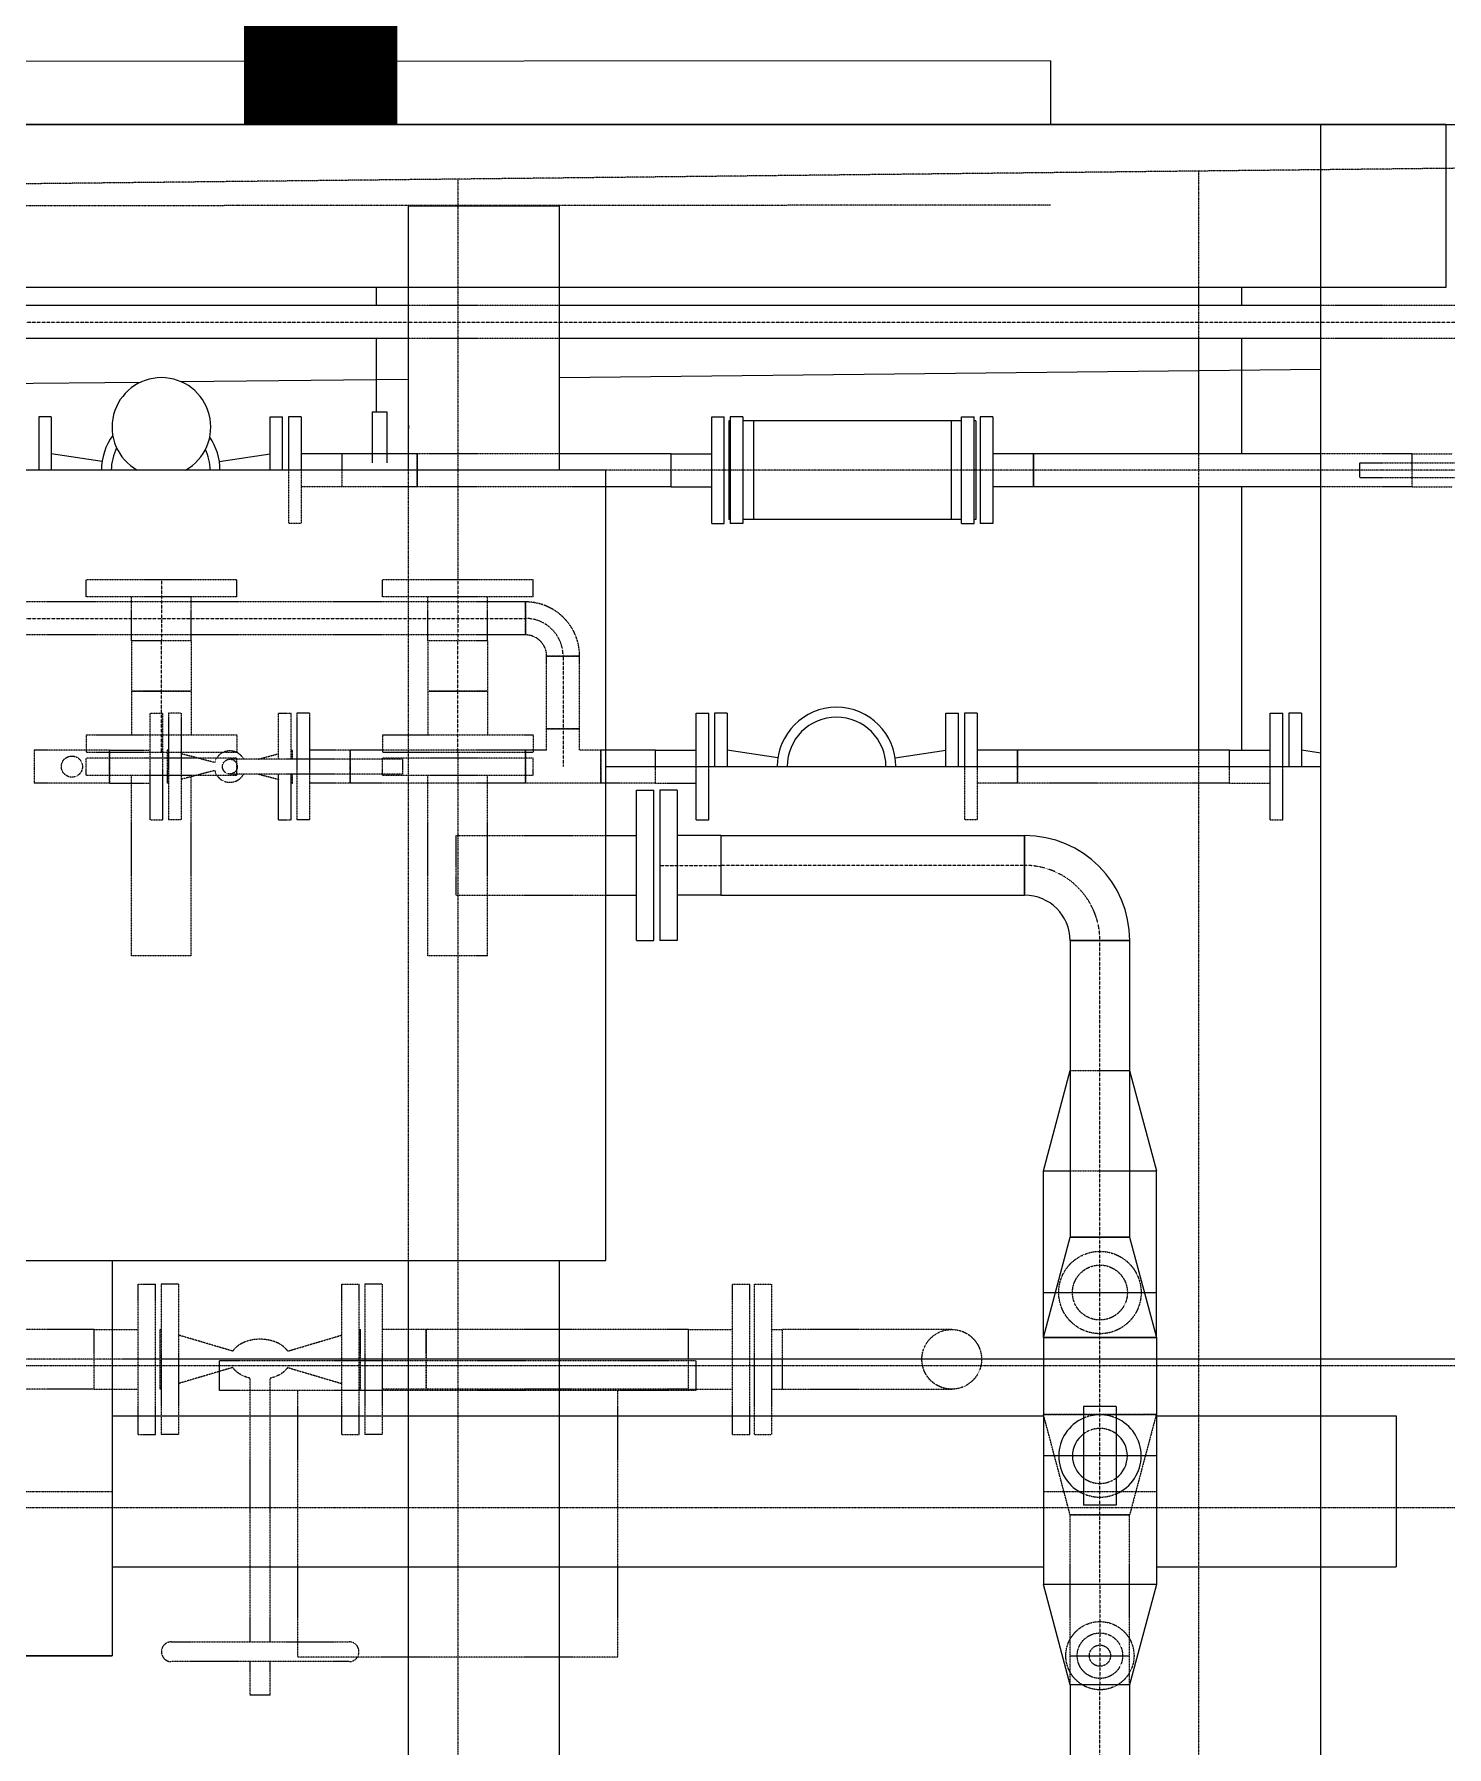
# Model space of a CAD drawing. Header units: millimetres. Extents: x -10011772 to -8149599, y 2847708 to 3434448.
# Drawn here: x -9494882 to -9492022, y 3152819 to 3156286 of the extents above; entities that cross this region are included whole.
import ezdxf

# ---------------------------------------------------------------- set-up
doc = ezdxf.new("R2010")
doc.units = ezdxf.units.MM
for name, pattern in [('DASHDOT2', [0.5, 0.25, -0.125, 0, -0.125]), ('DIVIDE2', [0.625, 0.25, -0.125, 0, -0.125, 0, -0.125]), ('HIDDEN2', [0.1875, 0.125, -0.0625])]:
    doc.linetypes.add(name, pattern=pattern)
doc.layers.add('总平面底图', color=9, linetype='Continuous')
doc.layers.add('电气-接地设计-接地线', color=3, linetype='接地线')
doc.styles.add('EESLTYPE', font='TXT.shx')
doc.linetypes.add('接地线', pattern='A,500,["/",EESLTYPE,S=200,R=0,X=0,Y=-100],-200,60,-200', length=960)

# ---------------------------------------------------------------- blocks, each defined once
blk = doc.blocks.new('总平面底图 爆炸危险区 LOCATION I')
at = {"layer": '总平面底图', "linetype": 'Continuous'}
for p, q in [((228314.7, 114392.1), (226964.8, 114391.2)), ((228314.7, 114392.1), (228314.7, 114327.7)), ((228714.9, 114327.7), (225214.9, 114327.7)), ((228588.4, 114327.7), (228741.3, 114327.7)), ((228588.4, 112557.9), (228588.4, 114327.7)), ((228714.9, 114327.7), (228714.9, 114162.6)), ((227664.9, 113977.7), (227664.9, 114245.2)), ((227664.9, 114245.2), (227817.8, 114245.2)), ((227817.8, 113977.7), (227817.8, 114245.2)), ((228714.9, 114162.6), (225214.9, 114162.6)), ((227632.3, 114162.6), (227632.3, 114144.4)), ((228464.9, 114144.4), (228464.9, 114162.6)), ((228508.6, 114144.4), (228508.6, 114162.6)), ((227664.9, 114144.4), (227153.5, 114144.4)), ((228588.4, 114144.4), (227817.8, 114144.4)), ((227664.9, 114111), (227153.5, 114111)), ((227632.3, 114111), (227632.3, 114036.7)), ((228588.4, 114111), (227817.8, 114111)), ((228464.9, 113994.4), (228464.9, 114111)), ((228508.6, 113994.4), (228508.6, 114111)), ((227393.6, 114066.6), (227141.2, 114063.9)), ((227664.9, 114069.6), (227435.1, 114067.1)), ((228588.4, 114079.6), (227817.8, 114071.2)), ((227290.7, 114031.7), (227290.7, 113977.7)), ((227303.4, 114031.7), (227290.7, 114031.7)), ((227303.4, 114031.7), (227303.4, 113977.7)), ((227524.9, 113977.7), (227524.9, 114031.7)), ((227524.9, 114031.7), (227537.6, 114031.7)), ((227537.6, 113977.7), (227537.6, 114031.7)), ((227543.6, 114031.7), (227543.6, 113977.7)), ((227556.4, 114031.7), (227543.6, 114031.7)), ((227556.4, 114031.7), (227556.4, 113977.7)), ((227628.1, 114036.7), (227643.1, 114036.7)), ((227628.1, 114036.7), (227628.1, 113994.4)), ((227643.1, 114036.7), (227643.1, 113994.4)), ((227972, 113977.7), (227972, 114031.7)), ((227972, 114031.7), (227984.7, 114031.7)), ((227984.7, 113977.7), (227984.7, 114031.7)), ((227990.7, 114031.7), (227990.7, 113977.7)), ((228003.4, 114031.7), (227990.7, 114031.7)), ((228003.4, 114031.7), (228003.4, 113977.7)), ((228224.9, 113977.7), (228224.9, 114031.7)), ((228224.9, 114031.7), (228237.6, 114031.7)), ((228237.6, 113977.7), (228237.6, 114031.7)), ((228243.6, 114031.7), (228243.6, 113977.7)), ((228256.4, 114031.7), (228243.6, 114031.7)), ((228256.4, 114031.7), (228256.4, 113977.7)), ((227989.2, 114027.7), (227989.2, 113977.7)), ((227990.7, 114027.7), (227989.2, 114027.7)), ((228014.2, 114027.7), (228003.4, 114027.7)), ((228014.2, 114027.7), (228014.2, 113977.7)), ((228214.2, 114027.7), (228014.2, 114027.7)), ((228214.2, 114027.7), (228214.2, 113977.7)), ((228224.9, 114027.7), (228214.2, 114027.7)), ((228239.2, 114027.7), (228237.6, 114027.7)), ((228239.2, 114027.7), (228239.2, 113977.7)), ((227354.8, 113986.5), (227303.4, 113994.2)), ((227473.5, 113986.5), (227524.9, 113994.2)), ((227597.5, 113994.4), (227556.4, 113994.4)), ((227597.5, 113994.4), (227597.5, 113977.7)), ((227664.9, 113994.4), (227597.5, 113994.4)), ((227597.5, 113994.4), (227597.5, 113977.7)), ((227930.9, 113994.4), (227817.8, 113994.4)), ((227930.9, 113961), (227930.9, 113994.4)), ((227930.9, 113977.7), (227930.9, 113994.4)), ((227930.9, 113994.4), (227972, 113994.4)), ((228297.5, 113994.4), (228256.4, 113994.4)), ((228297.5, 113961), (228297.5, 113994.4)), ((228588.4, 113994.4), (228297.5, 113994.4)), ((228297.5, 113994.4), (228297.5, 113977.7)), ((227864.9, 113977.7), (226564.9, 113977.7)), ((227864.9, 113977.7), (226564.9, 113977.7)), ((227864.9, 113177.7), (227864.9, 113977.7)), ((227864.9, 113177.7), (227864.9, 113977.7)), ((227930.9, 113961), (227864.9, 113961)), ((227930.9, 113961), (227930.9, 113977.7)), ((227930.9, 113961), (227972, 113961)), ((227972, 113923.7), (227972, 113977.7)), ((227984.7, 113923.7), (227984.7, 113977.7)), ((227989.2, 113977.7), (227989.2, 113927.7)), ((227990.7, 113977.7), (227990.7, 113923.7)), ((228003.4, 113977.7), (228003.4, 113923.7)), ((228014.2, 113977.7), (228014.2, 113927.7)), ((228214.2, 113977.7), (228214.2, 113927.7)), ((228224.9, 113923.7), (228224.9, 113977.7)), ((228237.6, 113923.7), (228237.6, 113977.7)), ((228239.2, 113977.7), (228239.2, 113927.7)), ((228243.6, 113977.7), (228243.6, 113923.7)), ((228256.4, 113977.7), (228256.4, 113923.7)), ((228297.5, 113961), (228256.4, 113961)), ((228297.5, 113977.7), (228297.5, 113961)), ((228588.4, 113961), (228297.5, 113961)), ((228464.9, 113694.4), (228464.9, 113961)), ((228508.6, 113694.4), (228508.6, 113961)), ((227990.7, 113927.7), (227989.2, 113927.7)), ((228014.2, 113927.7), (228003.4, 113927.7)), ((228214.2, 113927.7), (228014.2, 113927.7)), ((228224.9, 113927.7), (228214.2, 113927.7)), ((228239.2, 113927.7), (228237.6, 113927.7)), ((227972, 113923.7), (227984.7, 113923.7)), ((228003.4, 113923.7), (227990.7, 113923.7)), ((228224.9, 113923.7), (228237.6, 113923.7)), ((228256.4, 113923.7), (228243.6, 113923.7)), ((227956.1, 113677.7), (227956.1, 113731.7)), ((227956.1, 113731.7), (227968.9, 113731.7)), ((227968.9, 113677.7), (227968.9, 113731.7)), ((227974.8, 113731.7), (227974.8, 113677.7)), ((227987.6, 113731.7), (227974.8, 113731.7)), ((227987.6, 113731.7), (227987.6, 113677.7)), ((228209, 113677.7), (228209, 113731.7)), ((228209, 113731.7), (228221.8, 113731.7)), ((228221.8, 113677.7), (228221.8, 113731.7)), ((228227.8, 113731.7), (228227.8, 113677.7)), ((228240.5, 113731.7), (228227.8, 113731.7)), ((228240.5, 113731.7), (228240.5, 113677.7)), ((228537.3, 113677.7), (228537.3, 113731.7)), ((228537.3, 113731.7), (228550, 113731.7)), ((228550, 113677.7), (228550, 113731.7)), ((228556, 113731.7), (228556, 113677.7)), ((228568.8, 113731.7), (228556, 113731.7)), ((228568.8, 113731.7), (228568.8, 113677.7)), ((227915, 113694.4), (227864.9, 113694.4)), ((227915, 113677.7), (227915, 113694.4)), ((227915, 113677.7), (227915, 113694.4)), ((227915, 113694.4), (227956.1, 113694.4)), ((228039, 113686.5), (227987.6, 113694.2)), ((228157.7, 113686.5), (228209, 113694.2)), ((228281.6, 113694.4), (228240.5, 113694.4)), ((228281.6, 113694.4), (228281.6, 113677.7)), ((228281.6, 113677.7), (228281.6, 113694.4)), ((228496.2, 113694.4), (228281.6, 113694.4)), ((228496.2, 113677.7), (228496.2, 113694.4)), ((228496.2, 113694.4), (228537.3, 113694.4)), ((228496.2, 113677.7), (228496.2, 113694.4)), ((228588.4, 113691.3), (228568.8, 113694.2)), ((227864.9, 113677.7), (228588.4, 113677.7)), ((227895.8, 113577.7), (227895.8, 113653.9)), ((227895.8, 113653.9), (227913.4, 113653.9)), ((227895.8, 113577.7), (227895.8, 113653.9)), ((227895.8, 113653.9), (227913.4, 113653.9)), ((227913.4, 113577.7), (227913.4, 113653.9)), ((227913.4, 113577.7), (227913.4, 113653.9)), ((227919.3, 113653.9), (227919.3, 113577.7)), ((227936.9, 113653.9), (227919.3, 113653.9)), ((227936.9, 113653.9), (227936.9, 113577.7)), ((227864.9, 113607.9), (227895.8, 113607.9)), ((227864.9, 113607.9), (227895.8, 113607.9)), ((227981.3, 113607.9), (227936.9, 113607.9)), ((227981.3, 113607.9), (227981.3, 113547.6)), ((227981.3, 113607.9), (228288.7, 113607.9)), ((227981.3, 113607.9), (227981.3, 113577.7)), ((228288.7, 113607.9), (228288.7, 113547.6)), ((228288.7, 113547.6), (228288.7, 113607.9)), ((227895.8, 113501.5), (227895.8, 113577.7)), ((227895.8, 113501.5), (227895.8, 113577.7)), ((227913.4, 113501.5), (227913.4, 113577.7)), ((227913.4, 113501.5), (227913.4, 113577.7)), ((227919.3, 113577.7), (227919.3, 113501.5)), ((227936.9, 113577.7), (227936.9, 113501.5)), ((227981.3, 113577.7), (227981.3, 113547.6)), ((227864.9, 113547.6), (227895.8, 113547.6)), ((227864.9, 113547.6), (227895.8, 113547.6)), ((227981.3, 113547.6), (227936.9, 113547.6)), ((227981.3, 113547.6), (228288.7, 113547.6)), ((227895.8, 113501.5), (227913.4, 113501.5)), ((227895.8, 113501.5), (227913.4, 113501.5)), ((227936.9, 113501.5), (227919.3, 113501.5)), ((228395, 113501.5), (228334.7, 113501.5)), ((228334.7, 113501.5), (228334.7, 113201.5)), ((228334.7, 113501.5), (228395, 113501.5)), ((228395, 113501.5), (228395, 113201.5)), ((228307.7, 113268.5), (228334.7, 113370.1)), ((228395, 113370.1), (228422, 113268.5)), ((228307.7, 113268.5), (228334.7, 113268.5)), ((228307.7, 113145.3), (228307.7, 113268.5)), ((228307.7, 113268.5), (228334.7, 113268.5)), ((228395, 113268.5), (228422, 113268.5)), ((228395, 113268.5), (228422, 113268.5)), ((228422, 113145.3), (228422, 113268.5)), ((228307.7, 113099.9), (228334.7, 113201.5)), ((228395, 113201.5), (228334.7, 113201.5)), ((228334.7, 113201.5), (228364.9, 113201.5)), ((228364.9, 113201.5), (228395, 113201.5)), ((228395, 113201.5), (228422, 113099.9)), ((226564.9, 113177.7), (227864.9, 113177.7)), ((226564.9, 113177.7), (227864.9, 113177.7)), ((227364.9, 113177.7), (227364.9, 112777.7)), ((227664.9, 111410.3), (227664.9, 113177.7)), ((227817.8, 111410.3), (227817.8, 113177.7)), ((228307.7, 113145.3), (228422, 113145.3)), ((228307.7, 113099.9), (228307.7, 113145.3)), ((228422, 113099.9), (228422, 113145.3)), ((228422, 113099.9), (228307.7, 113099.9)), ((228307.7, 113099.9), (228307.7, 112979.9)), ((228307.7, 113099.9), (228364.9, 113099.9)), ((228364.9, 113099.9), (228422, 113099.9)), ((228422, 113099.9), (228422, 112979.9)), ((228348.2, 113029.9), (228348.2, 112979.9)), ((228381.5, 113029.9), (228348.2, 113029.9)), ((228381.5, 113029.9), (228381.5, 112979.9)), ((227364.9, 113020.4), (228307.7, 113020.4)), ((228422, 113020.4), (228664.8, 113020.4)), ((228664.8, 113020.4), (228664.8, 112867.5)), ((228422, 112979.9), (228307.7, 112979.9)), ((228307.7, 112979.9), (228307.7, 112849.9)), ((228348.2, 112979.9), (228348.2, 112929.9)), ((228381.5, 112979.9), (228381.5, 112929.9)), ((228422, 112979.9), (228422, 112849.9)), ((228381.5, 112929.9), (228348.2, 112929.9)), ((227364.9, 112867.5), (228307.7, 112867.5)), ((228422, 112867.5), (228664.8, 112867.5)), ((228364.9, 112849.9), (228307.7, 112849.9)), ((228334.7, 112748.3), (228307.7, 112849.9)), ((228422, 112849.9), (228307.7, 112849.9)), ((228422, 112849.9), (228364.9, 112849.9)), ((228422, 112849.9), (228395, 112748.3)), ((227364.9, 112777.7), (227064.9, 112777.7)), ((227064.9, 112777.7), (227364.9, 112777.7)), ((228334.7, 112777.7), (228395, 112777.7)), ((228364.9, 112748.3), (228334.7, 112748.3)), ((228395, 112748.3), (228334.7, 112748.3)), ((228334.7, 112748.3), (228334.7, 112603.9)), ((228395, 112748.3), (228364.9, 112748.3)), ((228395, 112748.3), (228395, 112603.9))]:
    blk.add_line(p, q, dxfattribs=at)
at = {"layer": '总平面底图'}
blk.add_line((225213, 114327.7), (232813, 114327.7), dxfattribs=at)
at = {"layer": '总平面底图', "linetype": 'DASHDOT2'}
for p, q in [((228741.3, 114283.5), (225214.9, 114245.2)), ((228464.9, 114162.6), (228464.9, 114280.5)), ((227714.9, 114272.3), (227714.9, 113866.9)), ((228314.8, 114246), (226964.9, 114245.2)), ((228464.9, 114111), (228464.9, 114144.4)), ((228464.9, 113961), (228464.9, 113994.4)), ((227664.9, 113177.7), (227664.9, 113977.7)), ((228014.2, 113977.7), (227864.9, 113977.7)), ((228214.2, 113977.7), (228014.2, 113977.7)), ((228588.4, 113977.7), (228214.2, 113977.7)), ((228741.3, 113977.7), (228588.4, 113977.7)), ((227714.9, 113692.2), (227714.9, 111327.7)), ((228464.9, 112477.7), (228464.9, 113694.4)), ((229275.2, 113077.7), (226154.9, 113077.7)), ((229295.9, 113077.7), (227374.9, 113077.7)), ((229274.9, 113071.2), (225714.9, 113071.2)), ((227064.9, 112944), (227364.9, 112944)), ((228307.7, 112944), (228422, 112944)), ((225964.9, 112927.7), (227714.9, 112927.7)), ((227714.9, 112927.7), (229964.9, 112927.7))]:
    blk.add_line(p, q, dxfattribs=at)
at = {"layer": '总平面底图', "linetype": 'HIDDEN2'}
for p, q in [((227817.8, 114144.4), (227664.9, 114144.4)), ((228741.3, 114144.4), (228588.4, 114144.4)), ((227817.8, 114111), (227664.9, 114111)), ((228741.3, 114111), (228588.4, 114111)), ((227628.1, 113994.4), (227628.1, 113985.3)), ((227643.1, 113994.4), (227643.1, 113985.3)), ((227673.7, 113994.4), (227664.9, 113994.4)), ((227673.7, 113961), (227673.7, 113994.4)), ((227817.8, 113994.4), (227673.7, 113994.4)), ((227673.7, 113994.4), (227673.7, 113961)), ((228680.8, 113994.4), (228588.4, 113994.4)), ((228628, 113977.7), (228628, 113985.2)), ((228628, 113985.2), (228741.3, 113985.2)), ((228680.8, 113961), (228680.8, 113994.4)), ((228680.8, 113977.7), (228680.8, 113994.4)), ((228680.8, 113994.4), (228721.9, 113994.4)), ((227543.6, 113977.7), (227543.6, 113923.7)), ((227556.4, 113977.7), (227556.4, 113923.7)), ((227597.5, 113961), (227556.4, 113961)), ((227597.5, 113977.7), (227597.5, 113961)), ((227597.5, 113977.7), (227597.5, 113961)), ((227673.7, 113961), (227597.5, 113961)), ((227864.9, 113961), (227673.7, 113961)), ((228680.8, 113961), (228588.4, 113961)), ((228628, 113970.2), (228628, 113977.7)), ((228628, 113970.2), (228741.3, 113970.2)), ((228680.8, 113961), (228680.8, 113977.7)), ((228680.8, 113961), (228721.9, 113961)), ((227556.4, 113923.7), (227543.6, 113923.7)), ((227491.1, 113866.9), (227338.7, 113866.9)), ((227338.7, 113849.4), (227338.7, 113866.9)), ((227491.1, 113849.4), (227491.1, 113866.9)), ((227791.1, 113866.9), (227638.7, 113866.9)), ((227638.7, 113849.4), (227638.7, 113866.9)), ((227791.1, 113849.4), (227791.1, 113866.9)), ((227783.4, 113844.4), (227161.1, 113844.4)), ((227491.1, 113849.4), (227338.7, 113849.4)), ((227384.7, 113804.9), (227384.7, 113849.4)), ((227445, 113804.9), (227445, 113849.4)), ((227791.1, 113849.4), (227638.7, 113849.4)), ((227684.7, 113804.9), (227684.7, 113849.4)), ((227745, 113804.9), (227745, 113849.4)), ((227783.4, 113811), (227783.4, 113844.4)), ((227783.4, 113844.4), (227783.4, 113811)), ((227783.4, 113811), (227161.1, 113811)), ((227445, 113804.9), (227384.7, 113804.9)), ((227414.9, 113804.9), (227384.7, 113804.9)), ((227384.7, 113804.9), (227384.7, 113754.1)), ((227445, 113804.9), (227414.9, 113804.9)), ((227445, 113804.9), (227445, 113754.1)), ((227745, 113804.9), (227684.7, 113804.9)), ((227684.7, 113804.9), (227684.7, 113754.1)), ((227745, 113804.9), (227684.7, 113804.9)), ((227745, 113804.9), (227745, 113754.1)), ((227804.8, 113789.6), (227838.2, 113789.6)), ((227804.8, 113715.8), (227804.8, 113789.6)), ((227838.2, 113789.6), (227804.8, 113789.6)), ((227838.2, 113715.8), (227838.2, 113789.6)), ((227384.7, 113754.1), (227414.9, 113754.1)), ((227384.7, 113754.1), (227384.7, 113709.7)), ((227414.9, 113754.1), (227384.7, 113754.1)), ((227414.9, 113754.1), (227445, 113754.1)), ((227445, 113754.1), (227414.9, 113754.1)), ((227445, 113754.1), (227445, 113709.7)), ((227745, 113754.1), (227684.7, 113754.1)), ((227684.7, 113754.1), (227714.9, 113754.1)), ((227684.7, 113754.1), (227684.7, 113709.7)), ((227714.9, 113754.1), (227745, 113754.1)), ((227745, 113754.1), (227745, 113709.7)), ((227403.5, 113677.7), (227403.5, 113731.7)), ((227403.5, 113731.7), (227416.2, 113731.7)), ((227416.2, 113677.7), (227416.2, 113731.7)), ((227422.2, 113731.7), (227422.2, 113677.7)), ((227434.9, 113731.7), (227422.2, 113731.7)), ((227434.9, 113731.7), (227434.9, 113677.7)), ((227533.4, 113685.2), (227533.4, 113731.7)), ((227533.4, 113731.7), (227546.1, 113731.7)), ((227546.1, 113685.2), (227546.1, 113731.7)), ((227552.1, 113731.7), (227552.1, 113677.7)), ((227564.9, 113731.7), (227552.1, 113731.7)), ((227564.9, 113731.7), (227564.9, 113677.7)), ((227338.7, 113709.7), (227414.9, 113709.7)), ((227338.7, 113709.7), (227338.7, 113692.2)), ((227414.9, 113709.7), (227491.1, 113709.7)), ((227491.1, 113709.7), (227491.1, 113692.2)), ((227638.7, 113709.7), (227714.9, 113709.7)), ((227638.7, 113709.7), (227638.7, 113692.2)), ((227714.9, 113709.7), (227791.1, 113709.7)), ((227791.1, 113709.7), (227791.1, 113692.2)), ((227838.2, 113715.8), (227804.8, 113715.8)), ((227804.8, 113694.4), (227804.8, 113715.8)), ((227804.8, 113715.8), (227838.2, 113715.8)), ((227838.2, 113694.4), (227838.2, 113715.8)), ((227286.2, 113694.4), (227286.2, 113677.7)), ((227362.4, 113694.4), (227286.2, 113694.4)), ((227338.7, 113692.2), (227414.9, 113692.2)), ((227491.1, 113686.2), (227338.7, 113686.2)), ((227338.7, 113668.7), (227338.7, 113686.2)), ((227362.4, 113677.7), (227362.4, 113694.4)), ((227362.4, 113694.4), (227403.5, 113694.4)), ((227362.4, 113694.4), (227362.4, 113677.7)), ((227414.9, 113692.2), (227491.1, 113692.2)), ((227420.7, 113694.4), (227420.7, 113661)), ((227422.2, 113694), (227420.7, 113694.4)), ((227468.8, 113681.8), (227434.9, 113690.7)), ((227658.8, 113685.2), (227484.2, 113685.2)), ((227491.1, 113668.7), (227491.1, 113686.2)), ((227512.7, 113685.2), (227533.4, 113690.7)), ((227546.1, 113694), (227547.7, 113694.4)), ((227547.7, 113685.2), (227547.7, 113694.4)), ((227606, 113694.4), (227564.9, 113694.4)), ((227606, 113677.7), (227606, 113694.4)), ((227783.4, 113694.4), (227606, 113694.4)), ((227606, 113694.4), (227606, 113677.7)), ((227638.7, 113692.2), (227714.9, 113692.2)), ((227791.1, 113686.2), (227638.7, 113686.2)), ((227638.7, 113668.7), (227638.7, 113686.2)), ((227658.8, 113685.2), (227658.8, 113677.7)), ((227714.9, 113692.2), (227791.1, 113692.2)), ((227783.4, 113677.7), (227783.4, 113694.4)), ((227783.4, 113694.4), (227783.4, 113661)), ((227804.8, 113694.4), (227783.4, 113694.4)), ((227791.1, 113668.7), (227791.1, 113686.2)), ((227859.6, 113694.4), (227838.2, 113694.4)), ((227859.6, 113694.4), (227859.6, 113661)), ((227859.6, 113677.7), (227859.6, 113694.4)), ((227864.9, 113694.4), (227859.6, 113694.4)), ((227286.2, 113677.7), (227286.2, 113661)), ((227491.1, 113668.7), (227338.7, 113668.7)), ((227362.4, 113661), (227362.4, 113677.7)), ((227362.4, 113677.7), (227362.4, 113661)), ((227384.7, 113486.2), (227384.7, 113668.7)), ((227403.5, 113623.7), (227403.5, 113677.7)), ((227416.2, 113623.7), (227416.2, 113677.7)), ((227422.2, 113677.7), (227422.2, 113623.7)), ((227434.9, 113677.7), (227434.9, 113623.7)), ((227468.8, 113673.7), (227434.9, 113664.8)), ((227445, 113486.2), (227445, 113668.7)), ((227658.8, 113670.2), (227484.2, 113670.2)), ((227512.7, 113670.2), (227533.4, 113664.8)), ((227533.4, 113623.7), (227533.4, 113670.2)), ((227546.1, 113623.7), (227546.1, 113670.2)), ((227547.7, 113661), (227547.7, 113670.2)), ((227552.1, 113677.7), (227552.1, 113623.7)), ((227564.9, 113677.7), (227564.9, 113623.7)), ((227606, 113661), (227606, 113677.7)), ((227606, 113677.7), (227606, 113661)), ((227791.1, 113668.7), (227638.7, 113668.7)), ((227658.8, 113677.7), (227658.8, 113670.2)), ((227684.7, 113486.2), (227684.7, 113668.7)), ((227745, 113486.2), (227745, 113668.7)), ((227783.4, 113661), (227783.4, 113677.7)), ((227859.6, 113661), (227859.6, 113677.7)), ((227915, 113661), (227915, 113677.7)), ((227915, 113661), (227915, 113677.7)), ((227956.1, 113623.7), (227956.1, 113677.7)), ((227968.9, 113623.7), (227968.9, 113677.7)), ((228227.8, 113677.7), (228227.8, 113623.7)), ((228240.5, 113677.7), (228240.5, 113623.7)), ((228281.6, 113677.7), (228281.6, 113661)), ((228281.6, 113661), (228281.6, 113677.7)), ((228496.2, 113661), (228496.2, 113677.7)), ((228496.2, 113661), (228496.2, 113677.7)), ((228537.3, 113623.7), (228537.3, 113677.7)), ((228550, 113623.7), (228550, 113677.7)), ((227362.4, 113661), (227286.2, 113661)), ((227362.4, 113661), (227403.5, 113661)), ((227422.2, 113661.4), (227420.7, 113661)), ((227546.1, 113661.4), (227547.7, 113661)), ((227606, 113661), (227564.9, 113661)), ((227783.4, 113661), (227606, 113661)), ((227859.6, 113661), (227783.4, 113661)), ((227915, 113661), (227859.6, 113661)), ((227915, 113661), (227956.1, 113661)), ((228281.6, 113661), (228240.5, 113661)), ((228496.2, 113661), (228281.6, 113661)), ((228496.2, 113661), (228537.3, 113661)), ((227403.5, 113623.7), (227416.2, 113623.7)), ((227434.9, 113623.7), (227422.2, 113623.7)), ((227533.4, 113623.7), (227546.1, 113623.7)), ((227564.9, 113623.7), (227552.1, 113623.7)), ((227956.1, 113623.7), (227968.9, 113623.7)), ((228240.5, 113623.7), (228227.8, 113623.7)), ((228537.3, 113623.7), (228550, 113623.7)), ((227713.4, 113577.7), (227713.4, 113607.9)), ((227713.4, 113607.9), (227864.9, 113607.9)), ((227713.4, 113547.6), (227713.4, 113577.7)), ((227713.4, 113547.6), (227864.9, 113547.6)), ((227445, 113486.2), (227384.7, 113486.2)), ((227745, 113486.2), (227684.7, 113486.2)), ((228334.7, 113370.1), (228395, 113370.1)), ((228334.7, 113370.1), (228364.9, 113370.1)), ((228364.9, 113370.1), (228395, 113370.1)), ((228334.7, 113268.5), (228395, 113268.5)), ((228334.7, 113268.5), (228364.9, 113268.5)), ((228364.9, 113268.5), (228395, 113268.5)), ((227391.3, 113001.5), (227391.3, 113153.9)), ((227391.3, 113153.9), (227408.8, 113153.9)), ((227408.8, 113001.5), (227408.8, 113153.9)), ((227414.8, 113153.9), (227414.8, 113001.5)), ((227432.3, 113153.9), (227414.8, 113153.9)), ((227432.3, 113153.9), (227432.3, 113001.5)), ((227597.4, 113001.5), (227597.4, 113153.9)), ((227597.4, 113153.9), (227615, 113153.9)), ((227615, 113001.5), (227615, 113153.9)), ((227620.9, 113153.9), (227620.9, 113001.5)), ((227638.5, 113153.9), (227620.9, 113153.9)), ((227638.5, 113153.9), (227638.5, 113001.5)), ((227992.9, 113077.7), (227992.9, 113153.9)), ((227992.9, 113153.9), (228010.4, 113153.9)), ((228010.4, 113077.7), (228010.4, 113153.9)), ((228014.9, 113153.9), (228014.9, 113077.7)), ((228014.9, 113153.9), (228032.4, 113153.9)), ((228032.4, 113153.9), (228032.4, 113077.7)), ((227346.9, 113107.9), (226981.3, 113107.9)), ((227346.9, 113047.6), (227346.9, 113107.9)), ((227346.9, 113107.9), (227391.3, 113107.9)), ((227346.9, 113047.6), (227346.9, 113107.9)), ((227413.3, 113107.9), (227413.3, 113047.6)), ((227414.8, 113107.4), (227413.3, 113107.9)), ((227487, 113086), (227432.3, 113102.2)), ((227542.7, 113086), (227597.4, 113102.2)), ((227615, 113107.4), (227616.5, 113107.9)), ((227616.5, 113047.6), (227616.5, 113107.9)), ((227682.9, 113107.9), (227638.5, 113107.9)), ((227682.9, 113047.6), (227682.9, 113107.9)), ((227948.5, 113107.9), (227682.9, 113107.9)), ((227682.9, 113107.9), (227682.9, 113047.6)), ((227948.5, 113047.6), (227948.5, 113107.9)), ((227948.5, 113077.7), (227948.5, 113107.9)), ((227948.5, 113107.9), (227992.9, 113107.9)), ((228032.4, 113107.9), (228043.4, 113107.9)), ((228043.4, 113107.9), (228043.4, 113077.7)), ((228214.9, 113107.9), (228043.4, 113107.9)), ((227948.5, 113047.6), (227948.5, 113077.7)), ((227992.9, 113001.5), (227992.9, 113077.7)), ((228010.4, 113001.5), (228010.4, 113077.7)), ((228014.9, 113077.7), (228014.9, 113001.5)), ((228032.4, 113077.7), (228032.4, 113001.5)), ((228043.4, 113077.7), (228043.4, 113047.6)), ((227487, 113069.4), (227432.3, 113053.2)), ((227956.2, 113076.2), (227473.6, 113076.2)), ((227473.6, 113046), (227473.6, 113076.2)), ((227542.7, 113069.4), (227597.4, 113053.2)), ((227956.2, 113046), (227956.2, 113076.2)), ((227346.9, 113047.6), (226981.3, 113047.6)), ((227346.9, 113047.6), (227391.3, 113047.6)), ((227414.8, 113048), (227413.3, 113047.6)), ((227956.2, 113046), (227473.6, 113046)), ((227504.9, 112791.7), (227504.9, 113058.5)), ((227524.9, 112791.7), (227524.9, 113058.5)), ((227553, 112776.2), (227553, 113046)), ((227615, 113048), (227616.5, 113047.6)), ((227682.9, 113047.6), (227638.5, 113047.6)), ((227948.5, 113047.6), (227682.9, 113047.6)), ((227876.8, 112776.2), (227876.8, 113046)), ((227948.5, 113047.6), (227992.9, 113047.6)), ((228032.4, 113047.6), (228043.4, 113047.6)), ((228043.4, 113047.6), (228214.9, 113047.6)), ((228307.7, 113022), (228422, 113022)), ((228364.9, 113022), (228307.7, 113022)), ((228334.7, 112920.4), (228307.7, 113022)), ((228422, 113022), (228364.9, 113022)), ((228422, 113022), (228395, 112920.4)), ((227391.3, 113001.5), (227408.8, 113001.5)), ((227432.3, 113001.5), (227414.8, 113001.5)), ((227597.4, 113001.5), (227615, 113001.5)), ((227638.5, 113001.5), (227620.9, 113001.5)), ((227992.9, 113001.5), (228010.4, 113001.5)), ((228014.9, 113001.5), (228032.4, 113001.5)), ((228334.7, 112920.4), (228395, 112920.4)), ((228334.7, 112777.7), (228334.7, 112920.4)), ((228364.9, 112920.4), (228334.7, 112920.4)), ((228395, 112920.4), (228364.9, 112920.4)), ((228395, 112777.7), (228395, 112920.4)), ((227424.9, 112791.7), (227604.9, 112791.7)), ((227604.9, 112771.7), (227424.9, 112771.7)), ((227504.9, 112737.7), (227504.9, 112771.7)), ((227524.9, 112737.7), (227524.9, 112771.7)), ((227876.8, 112776.2), (227553, 112776.2)), ((228334.7, 112748.3), (228334.7, 112777.7)), ((228395, 112748.3), (228395, 112777.7)), ((227524.9, 112737.7), (227504.9, 112737.7))]:
    blk.add_line(p, q, dxfattribs=at)
at = {"layer": '总平面底图', "linetype": 'DIVIDE2'}
for p, q in [((227153.5, 114127.7), (227664.9, 114127.7)), ((227664.9, 114127.7), (227817.8, 114127.7)), ((227817.8, 114127.7), (228588.4, 114127.7)), ((228588.4, 114127.7), (228741.3, 114127.7)), ((227414.9, 113866.9), (227414.9, 113804.9)), ((227714.9, 113866.9), (227714.9, 113804.9)), ((227161.1, 113827.7), (227783.4, 113827.7)), ((227783.4, 113827.7), (227783.4, 113827.7)), ((227783.4, 113827.7), (227783.4, 113827.7)), ((227414.9, 113754.1), (227414.9, 113804.9)), ((227714.9, 113754.1), (227714.9, 113804.9)), ((227821.5, 113789.6), (227821.5, 113715.8)), ((227821.5, 113789.6), (227821.5, 113789.6)), ((227821.5, 113789.6), (227821.5, 113789.6)), ((227414.9, 113692.2), (227414.9, 113754.1)), ((227714.9, 113692.2), (227714.9, 113754.1)), ((227821.5, 113715.8), (227821.5, 113677.7)), ((227821.5, 113715.8), (227821.5, 113715.8)), ((227919.3, 113577.7), (227981.3, 113577.7)), ((228288.7, 113577.7), (227981.3, 113577.7)), ((228288.7, 113577.7), (228288.7, 113577.7)), ((228288.7, 113577.7), (228288.7, 113577.7)), ((228364.9, 113201.5), (228364.9, 113501.5)), ((228364.9, 113501.5), (228364.9, 113501.5)), ((228364.9, 113501.5), (228364.9, 113501.5)), ((228364.9, 113099.9), (228364.9, 113201.5)), ((228364.9, 113029.9), (228364.9, 113099.9)), ((228364.9, 112979.9), (228364.9, 113029.9)), ((228364.9, 112929.9), (228364.9, 112979.9)), ((228364.9, 112979.9), (228364.9, 112979.9)), ((228364.9, 112979.9), (228364.9, 112979.9)), ((228364.9, 112849.9), (228364.9, 112929.9)), ((228364.9, 112849.9), (228364.9, 112748.3)), ((228364.9, 112603.9), (228364.9, 112748.3))]:
    blk.add_line(p, q, dxfattribs=at)
at = {"layer": '总平面底图', "linetype": 'HIDDEN2'}
for centre, radius in [((227324.3, 113677.7), 10.7), ((227484.2, 113677.7), 7.5), ((228364.9, 113145.3), 41.7), ((228364.9, 113145.3), 27.8), ((228214.9, 113077.7), 30.2), ((228364.9, 112777.7), 34.5), ((228364.9, 112777.7), 23), ((228364.9, 112777.7), 10.7)]:
    blk.add_circle(centre, radius, dxfattribs=at)
at = {"layer": '总平面底图', "linetype": 'Continuous'}
for centre, radius, start, end in [((227414.9, 114021.4), 50, 90, 240.8139), ((227414.9, 114021.4), 50, 299.1861, 90), ((227414.2, 113977.7), 60, 144.0525, 180), ((227714.9, 114021.4), 50, 177.7661, 182.2339), ((227414.2, 113977.7), 50, 153.1811, 180), ((227414.2, 113977.7), 50, 0, 24.9526), ((227414.2, 113977.7), 60, 0, 34.0812), ((228098.3, 113677.7), 60, 0, 180), ((228098.3, 113677.7), 50, 0, 180), ((228288.7, 113501.5), 106.4, 0, 90), ((228288.7, 113501.5), 46, 0, 90), ((228364.9, 112979.9), 41.7, 113.5215, 246.4785), ((228364.9, 112979.9), 41.7, 293.5215, 66.4785), ((228364.9, 112979.9), 27.8, 126.7726, 233.2274), ((228364.9, 112979.9), 27.8, 306.7726, 53.2274)]:
    blk.add_arc(centre, radius, start, end, dxfattribs=at)
at = {"layer": '总平面底图', "linetype": 'HIDDEN2'}
for centre, radius, start, end in [((227783.4, 113789.6), 54.8, 0, 90), ((227783.4, 113789.6), 21.4, 0, 90), ((227484.2, 113677.7), 15.9, 28.1929, 165.2649), ((227484.2, 113677.7), 15.9, 194.7351, 331.8071), ((228364.9, 112979.9), 41.7, 90, 113.5215), ((228364.9, 112979.9), 27.8, 90, 126.7726), ((228364.9, 112979.9), 41.7, 66.4785, 90), ((228364.9, 112979.9), 27.8, 53.2274, 90), ((228364.9, 112979.9), 27.8, 233.2274, 306.7726), ((228364.9, 112979.9), 41.7, 246.4785, 293.5215), ((227424.9, 112781.7), 10, 90, 270), ((227604.9, 112781.7), 10, 270, 90)]:
    blk.add_arc(centre, radius, start, end, dxfattribs=at)
at = {"layer": '总平面底图', "linetype": 'DIVIDE2'}
for centre, radius in [((227783.4, 113789.6), 38.1), ((228288.7, 113501.5), 76.2)]:
    blk.add_arc(centre, radius, 0, 90, dxfattribs=at)
at = {"layer": '总平面底图', "linetype": 'HIDDEN2'}
for points in [[(227504.8, 113096.9), (227500.5, 113095.9), (227496.5, 113094.2), (227493.3, 113092.1)], [(227519.1, 113097.8), (227514.3, 113098.3), (227509.4, 113098), (227504.8, 113096.9)], [(227530.7, 113095.1), (227527.2, 113096.5), (227523.2, 113097.5), (227519.1, 113097.8)], [(227538.2, 113090.8), (227536.1, 113092.5), (227533.5, 113093.9), (227530.7, 113095.1)], [(227487.3, 113086.3), (227487.2, 113086.2), (227487.1, 113086.1), (227487, 113086)], [(227493.3, 113092.1), (227490.8, 113090.4), (227488.8, 113088.4), (227487.3, 113086.3)], [(227542.7, 113086), (227541.6, 113087.7), (227540, 113089.3), (227538.2, 113090.8)], [(227487.3, 113069.1), (227487.2, 113069.2), (227487.1, 113069.3), (227487, 113069.4)], [(227493.3, 113063.4), (227490.8, 113065), (227488.8, 113067), (227487.3, 113069.1)], [(227504.9, 113058.5), (227500.5, 113059.5), (227496.5, 113061.2), (227493.3, 113063.4)], [(227530.7, 113060.4), (227528.9, 113059.6), (227526.9, 113059), (227524.9, 113058.5)], [(227538.2, 113064.6), (227536.1, 113062.9), (227533.5, 113061.5), (227530.7, 113060.4)], [(227542.7, 113069.4), (227541.6, 113067.7), (227540, 113066.1), (227538.2, 113064.6)]]:
    blk.add_open_spline(points, degree=3, dxfattribs=at)

msp = doc.modelspace()

# ---------------------------------------------------------------- linework, layer by layer
at = {"layer": '电气-接地设计-接地线', "color": 1, "linetype": '接地线', "ltscale": 0.005, "const_width": 310.8}
msp.add_lwpolyline([(-9494302.1, 3161839.1), (-9494302.1, 3156103.3)], dxfattribs=at)

# ---------------------------------------------------------------- block references
at = {"layer": '总平面底图', "xscale": 2, "yscale": 2, "zscale": 2}
msp.add_blockref('总平面底图 爆炸危险区 LOCATION I', (-9949454.3, 2927447.9), dxfattribs=at)

doc.saveas('drawing.dxf')
